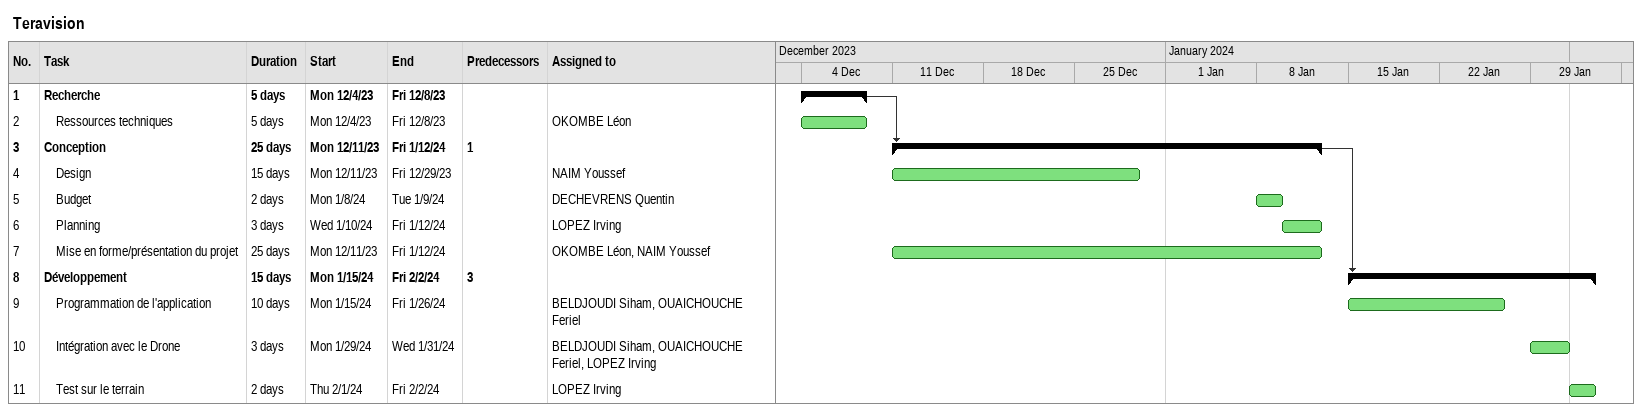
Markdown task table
Teravision

| ID | Level | Task | Duration | Start | Finish | Predecessors | Resources |
|---|---|---|---|---|---|---|---|
| 1 | 1 | **Recherche** | 5d | 2023-12-04 | 2023-12-08 |  |  |
| 2 | 2 | Ressources techniques | 5d | 2023-12-04 | 2023-12-08 |  | OKOMBE Léon |
| 3 | 1 | **Conception** | 25d | 2023-12-11 | 2024-01-12 | 1 |  |
| 4 | 2 | Design | 15d | 2023-12-11 | 2023-12-29 |  | NAIM Youssef |
| 5 | 2 | Budget | 2d | 2024-01-08 | 2024-01-09 |  | DECHEVRENS Quentin |
| 6 | 2 | Planning | 3d | 2024-01-10 | 2024-01-12 |  | LOPEZ Irving |
| 7 | 2 | Mise en forme/présentation du projet | 25d | 2023-12-11 | 2024-01-12 |  | OKOMBE Léon, NAIM Youssef |
| 8 | 1 | **Développement** | 15d | 2024-01-15 | 2024-02-02 | 3 |  |
| 9 | 2 | Programmation de l'application | 10d | 2024-01-15 | 2024-01-26 |  | BELDJOUDI Siham, OUAICHOUCHE Feriel |
| 10 | 2 | Intégration avec le Drone | 3d | 2024-01-29 | 2024-01-31 |  | BELDJOUDI Siham, OUAICHOUCHE Feriel, LOPEZ Irving |
| 11 | 2 | Test sur le terrain | 2d | 2024-02-01 | 2024-02-02 |  | LOPEZ Irving |
